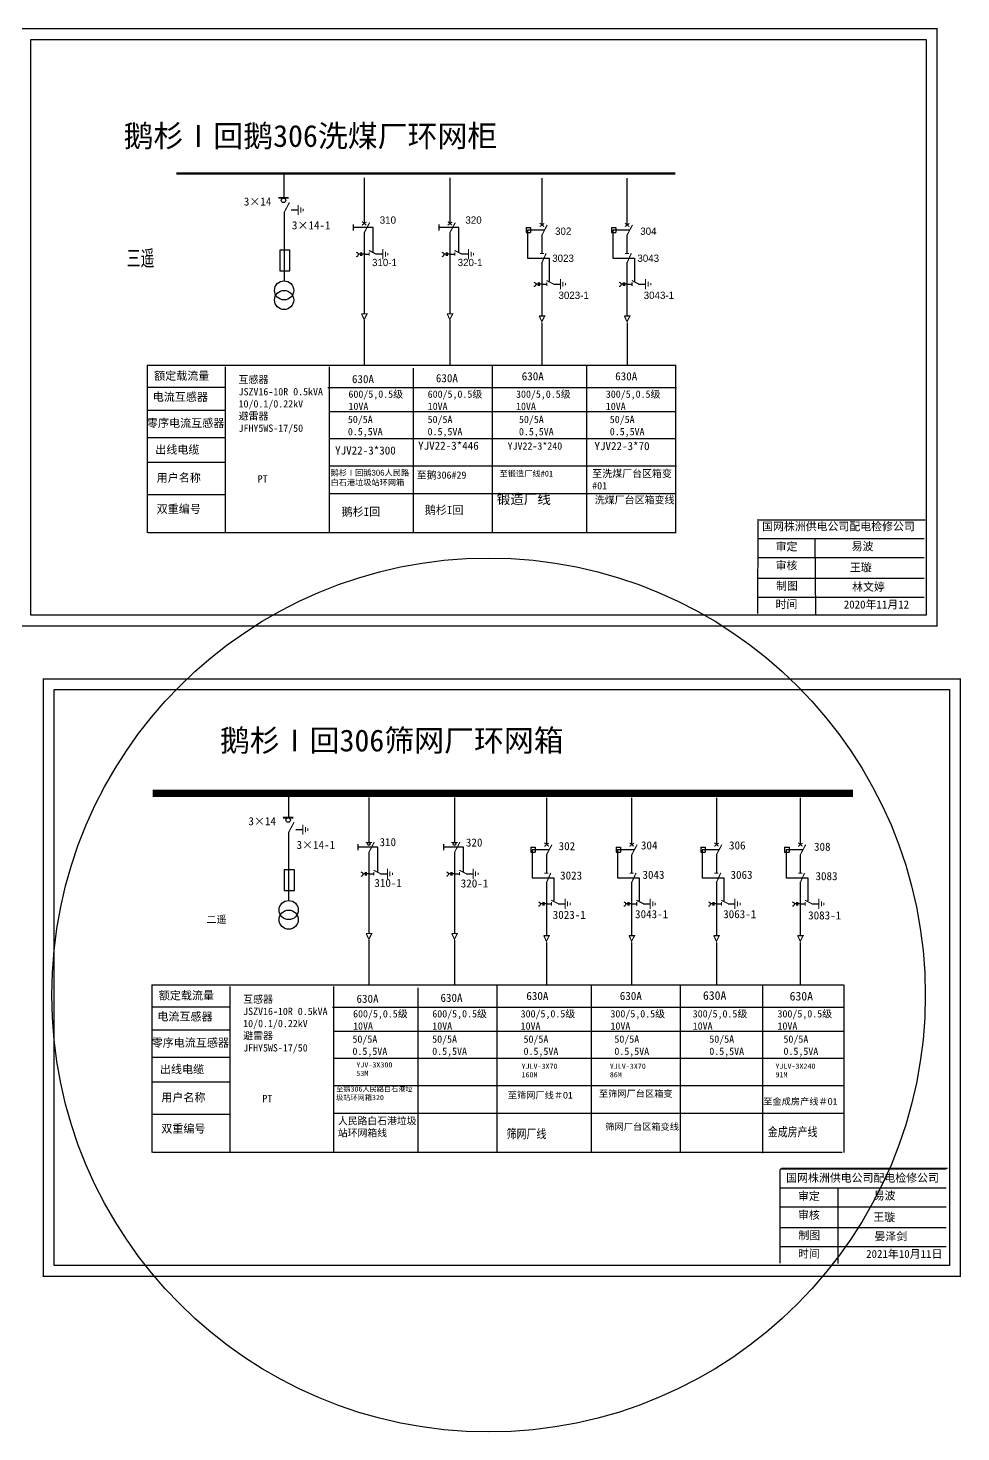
# Model space of a CAD drawing. Extents: x 28 to 282, y -240 to -48.
# Drawn here: x 154.4 to 282.1, y -239.6 to -47.6 of the extents above; entities that cross this region are included whole.
import ezdxf

# ---------------------------------------------------------------- set-up
doc = ezdxf.new("R2010")
doc.units = 0
doc.header["$LTSCALE"] = 0.774411
doc.linetypes.add('ACAD_ISO02W100', pattern=[15, 12, -3])
doc.linetypes.add('CENTER', pattern=[50.8, 31.75, -6.35, 6.35, -6.35])
doc.layers.get('0').update_dxf_attribs({"linetype": 'CONTINUOUS'})
doc.layers.add('2', color=7, linetype='CONTINUOUS')
doc.layers.add('3', color=7, linetype='CONTINUOUS')
doc.styles.add('hztxt_txtstyle_0.00_0_0', font='', dxfattribs={"bigfont": 'hztxt.shx'})
doc.styles.add('hztxt_txtstyle_1.80_0_0', font='', dxfattribs={"height": 1.8, "bigfont": 'hztxt.shx'})
doc.styles.add('hztxt_txtstyle_2.70_0_0', font='simkai.ttf', dxfattribs={"height": 2.7})
doc.styles.add('KaiTi_txtstyle_1.11_0_0', font='simkai.ttf', dxfattribs={"height": 1.109414})
doc.styles.add('SimSun_txtstyle_1.09_0_0', font='', dxfattribs={"height": 1.0944})
doc.styles.add('字体', font='simkai_0.ttf', dxfattribs={"height": 2.5})
doc.styles.add('宋体', font='', dxfattribs={"width": 0.65})
doc.styles.get('hztxt_txtstyle_0.00_0_0').set_extended_font_data('hztxt')
doc.styles.get('hztxt_txtstyle_1.80_0_0').set_extended_font_data('hztxt')
doc.styles.get('SimSun_txtstyle_1.09_0_0').set_extended_font_data('SimSun')
doc.styles.get('宋体').set_extended_font_data('SimSun')

# ---------------------------------------------------------------- blocks, each defined once
blk = doc.blocks.new('JD')
for points in [[(-2, 0.2), (-2, -0.2), (2, 0.2), (2, -0.2)], [(1, -1.2), (1, -0.8), (-1, -1.2), (-1, -0.8)], [(-0.5, -1.8), (-0.5, -2.2), (0.5, -1.8), (0.5, -2.2)]]:
    blk.add_trace(points)

msp = doc.modelspace()

# ---------------------------------------------------------------- linework, layer by layer
at = {"linetype": 'Continuous', "lineweight": 80}
msp.add_line((174.73, -67.49), (242.98, -67.49), dxfattribs=at)
at = {"color": 0}
for p, q in [((189.42, -67.52), (189.42, -70.81)), ((200.41, -68.12), (200.41, -74.23)), ((212.13, -68.12), (212.13, -74.23)), ((224.72, -68.16), (224.72, -74.57)), ((236.37, -68.16), (236.37, -74.57)), ((189.44, -72.84), (189.44, -82.17)), ((190.42, -72.47), (191.36, -72.47)), ((200.41, -75.6), (200.41, -86.7)), ((212.13, -75.6), (212.13, -86.7)), ((222.58, -74.92), (223.18, -74.92)), ((222.58, -74.92), (222.58, -75.58)), ((222.58, -75.58), (223.18, -75.58)), ((223.18, -74.92), (223.18, -75.58)), ((224.72, -75.93), (224.72, -78.41)), ((234.24, -74.92), (234.84, -74.92)), ((234.24, -74.92), (234.24, -75.58)), ((234.24, -75.58), (234.84, -75.58)), ((234.84, -74.92), (234.84, -75.58)), ((236.37, -75.93), (236.37, -78.41)), ((200.41, -78.54), (201.1, -78.54)), ((202, -78.52), (202.94, -78.52)), ((212.13, -78.54), (212.82, -78.54)), ((213.72, -78.52), (214.66, -78.52)), ((224.72, -79.65), (224.72, -86.95)), ((236.37, -79.65), (236.37, -86.95)), ((224.72, -82.65), (225.41, -82.65)), ((226.31, -82.63), (227.25, -82.63)), ((236.37, -82.65), (237.06, -82.65)), ((237.97, -82.63), (238.91, -82.63)), ((181.48, -96.8), (170.78, -96.8)), ((181.44, -99.95), (170.74, -99.95)), ((181.44, -103.66), (170.74, -103.66)), ((181.4, -107.05), (170.7, -107.05)), ((181.44, -111.46), (170.74, -111.46)), ((190.06, -152.28), (190.06, -155.57)), ((201.04, -152.88), (201.04, -158.99)), ((212.76, -152.88), (212.76, -158.99)), ((225.35, -152.92), (225.35, -159.33)), ((237.01, -152.92), (237.01, -159.33)), ((248.6, -152.92), (248.6, -159.33)), ((260.08, -152.92), (260.08, -159.33)), ((191.06, -157.23), (192, -157.23)), ((190.07, -157.6), (190.07, -166.93)), ((201.04, -160.36), (201.04, -171.46)), ((212.76, -160.36), (212.76, -171.46)), ((223.22, -159.68), (223.82, -159.68)), ((223.22, -159.68), (223.22, -160.34)), ((223.22, -160.34), (223.82, -160.34)), ((223.82, -159.68), (223.82, -160.34)), ((225.35, -160.69), (225.35, -163.17)), ((234.88, -159.68), (235.48, -159.68)), ((234.88, -159.68), (234.88, -160.34)), ((234.88, -160.34), (235.48, -160.34)), ((235.48, -159.68), (235.48, -160.34)), ((237.01, -160.69), (237.01, -163.17)), ((246.47, -159.68), (247.07, -159.68)), ((246.47, -159.68), (246.47, -160.34)), ((246.47, -160.34), (247.07, -160.34)), ((247.07, -159.68), (247.07, -160.34)), ((248.6, -160.69), (248.6, -163.17)), ((257.95, -159.68), (258.55, -159.68)), ((257.95, -159.68), (257.95, -160.34)), ((257.95, -160.34), (258.55, -160.34)), ((258.55, -159.68), (258.55, -160.34)), ((260.08, -160.69), (260.08, -163.17)), ((201.04, -163.3), (201.73, -163.3)), ((202.64, -163.29), (203.58, -163.29)), ((212.76, -163.3), (213.45, -163.3)), ((214.35, -163.29), (215.3, -163.29)), ((225.35, -164.41), (225.35, -171.71)), ((237.01, -164.41), (237.01, -171.71)), ((248.6, -164.41), (248.6, -171.71)), ((260.08, -164.41), (260.08, -171.71)), ((225.35, -167.41), (226.04, -167.41)), ((226.94, -167.39), (227.88, -167.39)), ((237.01, -167.41), (237.7, -167.41)), ((238.6, -167.39), (239.54, -167.39)), ((248.6, -167.41), (249.3, -167.41)), ((250.2, -167.39), (251.14, -167.39)), ((260.08, -167.41), (260.77, -167.41)), ((261.67, -167.39), (262.62, -167.39)), ((182.12, -181.56), (171.41, -181.56)), ((182.08, -184.71), (171.37, -184.71)), ((182.08, -188.42), (171.37, -188.42)), ((182.04, -191.81), (171.33, -191.81)), ((182.08, -196.22), (171.37, -196.22))]:
    msp.add_line(p, q, dxfattribs=at)
at = {"color": 0, "linetype": 'ACAD_ISO02W100'}
for p, q in [((225.02, -75.27), (222.78, -75.27)), ((222.78, -75.27), (222.78, -79.08)), ((236.67, -75.27), (234.43, -75.27)), ((234.43, -75.27), (234.43, -79.08)), ((222.78, -79.08), (225.73, -79.08)), ((225.73, -79.08), (225.73, -82.22)), ((234.43, -79.08), (237.39, -79.08)), ((237.39, -79.08), (237.39, -82.22)), ((225.65, -160.03), (223.41, -160.03)), ((223.41, -160.03), (223.41, -163.84)), ((237.31, -160.03), (235.07, -160.03)), ((235.07, -160.03), (235.07, -163.84)), ((248.9, -160.03), (246.66, -160.03)), ((246.66, -160.03), (246.66, -163.84)), ((260.38, -160.03), (258.14, -160.03)), ((258.14, -160.03), (258.14, -163.84)), ((223.41, -163.84), (226.36, -163.84)), ((226.36, -163.84), (226.36, -166.98)), ((235.07, -163.84), (238.02, -163.84)), ((238.02, -163.84), (238.02, -166.98)), ((246.66, -163.84), (249.62, -163.84)), ((249.62, -163.84), (249.62, -166.98)), ((258.14, -163.84), (261.1, -163.84)), ((261.1, -163.84), (261.1, -166.98))]:
    msp.add_line(p, q, dxfattribs=at)
at = {"color": 0, "linetype": 'CENTER'}
for p, q in [((200.41, -87.59), (200.41, -93.73)), ((212.13, -87.59), (212.13, -93.73)), ((224.72, -87.94), (224.72, -93.7)), ((236.38, -87.94), (236.38, -93.7)), ((201.05, -172.36), (201.05, -178.49)), ((212.76, -172.36), (212.76, -178.49)), ((225.35, -172.7), (225.35, -178.46)), ((237.01, -172.7), (237.01, -178.46)), ((248.61, -172.7), (248.61, -178.46)), ((260.09, -172.7), (260.09, -178.46))]:
    msp.add_line(p, q, dxfattribs=at)
at = {"color": 0, "linetype": 'Continuous'}
for p, q in [((170.72, -93.72), (243.09, -93.72)), ((170.76, -116.66), (170.76, -93.72)), ((181.39, -93.96), (181.39, -116.66)), ((195.6, -93.96), (195.6, -116.66)), ((217.94, -93.76), (217.94, -116.65)), ((230.83, -93.76), (230.83, -116.65)), ((243.03, -93.78), (243.03, -116.67)), ((207.11, -94.12), (207.11, -116.64)), ((195.42, -96.78), (243.16, -96.78)), ((195.6, -100.08), (242.93, -100.08)), ((195.6, -103.76), (242.99, -103.76)), ((195.6, -107.49), (243.16, -107.49)), ((195.6, -111.28), (243.04, -111.28)), ((243.1, -116.66), (170.83, -116.66)), ((254.27, -117.43), (277.02, -117.43)), ((262.09, -117.49), (262.16, -127.77)), ((254.27, -120.03), (277.02, -120.03)), ((254.27, -122.85), (277.02, -122.85)), ((254.27, -125.44), (277.02, -125.44)), ((171.35, -178.48), (266.01, -178.48)), ((171.39, -201.42), (171.39, -178.48)), ((218.57, -178.52), (218.57, -201.42)), ((231.47, -178.52), (231.47, -201.42)), ((243.67, -178.54), (243.67, -201.43)), ((266.07, -178.49), (266.07, -201.44)), ((182.02, -178.73), (182.02, -201.42)), ((196.23, -178.73), (196.23, -201.42)), ((207.75, -178.88), (207.75, -201.4)), ((254.93, -178.61), (254.93, -201.51)), ((196.06, -181.54), (266.04, -181.54)), ((196.23, -184.84), (266.07, -184.84)), ((196.23, -188.52), (265.95, -188.52)), ((196.23, -192.25), (266.14, -192.25)), ((196.23, -196.04), (266.04, -196.04)), ((265.8, -201.42), (171.47, -201.42))]:
    msp.add_line(p, q, dxfattribs=at)
at = {"color": 7, "linetype": 'Continuous'}
for p, q in [((257.32, -203.67), (280.07, -203.67)), ((257.32, -206.27), (280.07, -206.27)), ((265.22, -206.2), (265.22, -216.61)), ((257.32, -208.86), (280.07, -208.86)), ((257.32, -211.69), (280.07, -211.69)), ((257.32, -214.28), (280.07, -214.28))]:
    msp.add_line(p, q, dxfattribs=at)
at = {"color": 0, "linetype": 'Continuous', "const_width": 0.182}
for points in [[(153.33, -47.71), (278.81, -47.71), (278.81, -129.41), (153.33, -129.41)], [(156.5, -136.64), (281.98, -136.64), (281.98, -218.34), (156.5, -218.34)]]:
    msp.add_lwpolyline(points, close=True, dxfattribs=at)
at = {"color": 0, "linetype": 'Continuous'}
for points in [[(154.8, -49.19), (277.33, -49.19), (277.33, -127.94), (154.8, -127.94)], [(157.98, -138.11), (280.51, -138.11), (280.51, -216.86), (157.98, -216.86)]]:
    msp.add_lwpolyline(points, close=True, dxfattribs=at)
at = {"color": 0}
for points, const_width in [([(188.67, -70.85), (190.07, -70.85)], 0.238), ([(189.44, -72.88), (190.19, -71.46)], 0.15), ([(200.11, -74.09), (200.69, -74.58)], 0.15), ([(200.1, -74.59), (200.71, -74.14)], 0.15), ([(200.41, -75.63), (201.16, -74.21)], 0.15), ([(211.85, -74.09), (212.44, -74.58)], 0.15), ([(211.84, -74.59), (212.45, -74.14)], 0.15), ([(212.13, -75.63), (212.88, -74.21)], 0.15), ([(224.44, -74.3), (225.02, -74.78)], 0.15), ([(224.43, -74.79), (225.04, -74.34)], 0.15), ([(224.72, -75.97), (225.46, -74.55)], 0.15), ([(236.09, -74.79), (236.7, -74.34)], 0.15), ([(236.09, -74.3), (236.68, -74.78)], 0.15), ([(236.37, -75.97), (237.12, -74.55)], 0.15), ([(201.06, -78.04), (202.06, -78.54)], 0.15), ([(201.1, -78.31), (201.1, -78.77)], 0.15), ([(212.78, -78.04), (213.78, -78.54)], 0.15), ([(212.82, -78.31), (212.82, -78.77)], 0.15), ([(224.45, -78.45), (225, -78.45)], 0.15), ([(224.68, -79.83), (225.31, -78.42)], 0.15), ([(236.1, -78.45), (236.66, -78.45)], 0.15), ([(236.34, -79.83), (236.97, -78.42)], 0.15), ([(225.37, -82.15), (226.37, -82.65)], 0.15), ([(225.41, -82.42), (225.41, -82.88)], 0.15), ([(237.03, -82.15), (238.02, -82.65)], 0.15), ([(237.06, -82.42), (237.06, -82.88)], 0.15), ([(200.04, -86.72), (200.8, -86.72), (200.41, -87.49), (200.05, -86.71)], 0.15), ([(211.76, -86.72), (212.52, -86.72), (212.13, -87.49), (211.77, -86.71)], 0.15), ([(224.35, -87), (225.11, -87), (224.72, -87.77), (224.36, -86.99)], 0.15), ([(236.01, -87), (236.77, -87), (236.38, -87.77), (236.01, -86.99)], 0.15), ([(171.47, -152.28), (267.31, -152.28)], 0.998), ([(189.31, -155.62), (190.71, -155.62)], 0.238), ([(190.07, -157.64), (190.82, -156.22)], 0.15), ([(200.6, -159.01), (201.48, -159.01)], 0.15), ([(201.04, -160.39), (201.79, -158.97)], 0.15), ([(212.32, -159.01), (213.2, -159.01)], 0.15), ([(212.76, -160.39), (213.51, -158.97)], 0.15), ([(225.07, -159.06), (225.66, -159.54)], 0.15), ([(225.06, -159.56), (225.67, -159.1)], 0.15), ([(225.35, -160.73), (226.1, -159.31)], 0.15), ([(236.73, -159.06), (237.31, -159.54)], 0.15), ([(236.72, -159.56), (237.33, -159.1)], 0.15), ([(237.01, -160.73), (237.76, -159.31)], 0.15), ([(248.32, -159.56), (248.93, -159.1)], 0.15), ([(248.32, -159.06), (248.91, -159.54)], 0.15), ([(248.6, -160.73), (249.35, -159.31)], 0.15), ([(259.8, -159.56), (260.4, -159.1)], 0.15), ([(259.8, -159.06), (260.39, -159.54)], 0.15), ([(260.08, -160.73), (260.83, -159.31)], 0.15), ([(201.69, -162.81), (202.69, -163.3)], 0.15), ([(201.73, -163.07), (201.73, -163.53)], 0.15), ([(213.41, -162.81), (214.41, -163.3)], 0.15), ([(213.45, -163.07), (213.45, -163.53)], 0.15), ([(225.08, -163.21), (225.63, -163.21)], 0.15), ([(225.32, -164.59), (225.95, -163.18)], 0.15), ([(236.74, -163.21), (237.29, -163.21)], 0.15), ([(236.98, -164.59), (237.61, -163.18)], 0.15), ([(248.34, -163.21), (248.89, -163.21)], 0.15), ([(248.57, -164.59), (249.2, -163.18)], 0.15), ([(259.81, -163.21), (260.37, -163.21)], 0.15), ([(260.05, -164.59), (260.68, -163.18)], 0.15), ([(226, -166.91), (227, -167.41)], 0.15), ([(237.66, -166.91), (238.66, -167.41)], 0.15), ([(249.26, -166.91), (250.26, -167.41)], 0.15), ([(260.73, -166.91), (261.73, -167.41)], 0.15), ([(226.04, -167.18), (226.04, -167.64)], 0.15), ([(237.7, -167.18), (237.7, -167.64)], 0.15), ([(249.3, -167.18), (249.3, -167.64)], 0.15), ([(260.77, -167.18), (260.77, -167.64)], 0.15), ([(200.67, -171.48), (201.44, -171.48), (201.05, -172.25), (200.68, -171.47)], 0.15), ([(212.39, -171.48), (213.15, -171.48), (212.76, -172.25), (212.4, -171.47)], 0.15), ([(224.98, -171.76), (225.74, -171.76), (225.35, -172.53), (224.99, -171.75)], 0.15), ([(236.64, -171.76), (237.4, -171.76), (237.01, -172.53), (236.65, -171.75)], 0.15), ([(248.24, -171.76), (249, -171.76), (248.61, -172.53), (248.25, -171.75)], 0.15), ([(259.71, -171.76), (260.48, -171.76), (260.09, -172.53), (259.72, -171.75)], 0.15)]:
    msp.add_lwpolyline(points, dxfattribs=dict(at, const_width=const_width))
for points in [[(198.9, -74.48), (198.9, -75.31)], [(210.62, -74.48), (210.62, -75.31)], [(188.85, -78.01), (188.85, -80.81), (190.23, -80.81), (190.23, -77.98), (188.85, -77.98)], [(199.91, -78.54), (199.59, -78.54)], [(199.91, -78.33), (199.91, -78.78)], [(200.05, -78.33), (200.05, -78.78)], [(200.41, -78.54), (200.05, -78.54)], [(211.62, -78.54), (211.31, -78.54)], [(211.62, -78.33), (211.62, -78.78)], [(211.76, -78.33), (211.76, -78.78)], [(212.13, -78.54), (211.76, -78.54)], [(224.21, -82.43), (224.21, -82.88)], [(224.35, -82.43), (224.35, -82.88)], [(235.87, -82.43), (235.87, -82.88)], [(236.01, -82.43), (236.01, -82.88)], [(224.21, -82.64), (223.9, -82.64)], [(224.71, -82.64), (224.35, -82.64)], [(235.87, -82.64), (235.55, -82.64)], [(236.37, -82.64), (236.01, -82.64)], [(199.53, -159.24), (199.53, -160.07)], [(211.25, -159.24), (211.25, -160.07)], [(189.48, -162.77), (189.48, -165.57), (190.87, -165.57), (190.87, -162.74), (189.48, -162.74)], [(200.54, -163.09), (200.54, -163.54)], [(200.68, -163.09), (200.68, -163.54)], [(212.26, -163.09), (212.26, -163.54)], [(212.4, -163.09), (212.4, -163.54)], [(200.54, -163.3), (200.22, -163.3)], [(201.04, -163.3), (200.68, -163.3)], [(212.26, -163.3), (211.94, -163.3)], [(212.76, -163.3), (212.4, -163.3)], [(224.84, -167.4), (224.53, -167.4)], [(224.84, -167.19), (224.84, -167.65)], [(224.99, -167.19), (224.99, -167.65)], [(225.35, -167.4), (224.99, -167.4)], [(236.5, -167.4), (236.19, -167.4)], [(236.5, -167.19), (236.5, -167.65)], [(236.64, -167.19), (236.64, -167.65)], [(237.01, -167.4), (236.64, -167.4)], [(248.1, -167.4), (247.79, -167.4)], [(248.1, -167.19), (248.1, -167.65)], [(248.24, -167.19), (248.24, -167.65)], [(248.6, -167.4), (248.24, -167.4)], [(259.58, -167.4), (259.26, -167.4)], [(259.58, -167.19), (259.58, -167.65)], [(259.72, -167.19), (259.72, -167.65)], [(260.08, -167.4), (259.72, -167.4)]]:
    msp.add_lwpolyline(points, dxfattribs=at)
at = {"color": 0, "linetype": 'ACAD_ISO02W100'}
for points in [[(201.64, -78.31), (201.64, -74.9), (198.9, -74.9)], [(213.36, -78.31), (213.36, -74.9), (210.62, -74.9)], [(202.27, -163.07), (202.27, -159.66), (199.53, -159.66)], [(213.99, -163.07), (213.99, -159.66), (211.25, -159.66)]]:
    msp.add_lwpolyline(points, dxfattribs=at)
at = {"color": 0}
for points in [[(199.32, -78.28, -0.877934), (199.33, -78.89)], [(211.04, -78.28, -0.877934), (211.05, -78.89)], [(223.63, -82.38, -0.877934), (223.64, -82.99)], [(235.29, -82.38, -0.877934), (235.3, -82.99)], [(199.95, -163.04, -0.877934), (199.97, -163.65)], [(211.67, -163.04, -0.877934), (211.68, -163.65)], [(224.26, -167.14, -0.877934), (224.27, -167.75)], [(235.92, -167.14, -0.877934), (235.93, -167.75)], [(247.52, -167.14, -0.877934), (247.53, -167.75)], [(258.99, -167.14, -0.877934), (259.01, -167.75)]]:
    msp.add_lwpolyline(points, format="xyb", dxfattribs=at)
at = {"color": 0, "linetype": 'Continuous', "const_width": 0.182}
for points in [[(254.31, -114.77), (254.25, -127.73)], [(254.46, -114.89), (277.21, -114.89)]]:
    msp.add_lwpolyline(points, dxfattribs=at)
at = {"color": 7, "linetype": 'Continuous', "const_width": 0.182}
for points in [[(257.5, -203.61), (280.25, -203.61)], [(257.32, -203.73), (257.31, -216.57)]]:
    msp.add_lwpolyline(points, dxfattribs=at)
at = {"color": 0}
for centre, radius in [((189.37, -71.19), 0.305), ((190.01, -155.95), 0.305), ((201.04, -159.22), 0.192), ((212.76, -159.22), 0.192)]:
    msp.add_circle(centre, radius, dxfattribs=at)
at = {"color": 1, "linetype": 'Continuous'}
msp.add_circle((217.43, -179.88), 59.77, dxfattribs=at)
at = {"layer": '2', "color": 0}
for centre in [(189.45, -83.5), (189.45, -84.81), (190.08, -168.26), (190.08, -169.57)]:
    msp.add_circle(centre, 1.31, dxfattribs=at)

# ---------------------------------------------------------------- block references
at = {"color": 0, "zscale": 0.3494655254595134, "rotation": 90}
for p, xscale, yscale in [((191.38, -72.5), 0.3494655254594932, 0.3494655254594932), ((202.96, -78.55), 0.3494655254594932, 0.3494655254594932), ((214.68, -78.55), 0.3494655254594932, 0.3494655254594932), ((227.26, -82.65), 0.3494655254594932, 0.3494655254594932), ((238.92, -82.65), 0.3494655254594932, 0.3494655254594932), ((192.01, -157.26), 0.3494655254594363, 0.3494655254594363), ((203.59, -163.31), 0.3494655254594363, 0.3494655254594363), ((215.31, -163.31), 0.3494655254594363, 0.3494655254594363), ((227.9, -167.42), 0.3494655254594363, 0.3494655254594363), ((239.55, -167.42), 0.3494655254594363, 0.3494655254594363), ((251.15, -167.42), 0.3494655254594363, 0.3494655254594363), ((262.63, -167.42), 0.3494655254594363, 0.3494655254594363)]:
    msp.add_blockref('JD', p, dxfattribs=dict(at, xscale=xscale, yscale=yscale))

# ---------------------------------------------------------------- texts
at = {"color": 0, "linetype": 'Continuous', "style": 'hztxt_txtstyle_2.70_0_0'}
for s, p in [('3×14', (183.94, -71.9)), ('3×14-1', (190.52, -75.15)), ('3×14', (184.57, -156.66)), ('3×14-1', (191.15, -159.91)), ('310', (202.51, -159.52)), ('320', (214.33, -159.58)), ('302', (227.02, -160.07)), ('304', (238.28, -159.97)), ('306', (250.34, -159.97)), ('308', (261.97, -160.15)), ('3023', (227.22, -164.09)), ('3043', (238.49, -163.99)), ('3063', (250.54, -163.99)), ('3083', (262.17, -164.17)), ('310-1', (201.8, -165.11)), ('320-1', (213.62, -165.17)), ('3023-1', (226.21, -169.47)), ('3043-1', (237.48, -169.37)), ('3063-1', (249.54, -169.37)), ('3083-1', (261.16, -169.54))]:
    msp.add_text(s, height=1.109, dxfattribs=at).set_placement(p)
at = {"color": 0, "style": 'hztxt_txtstyle_1.80_0_0'}
for s, p in [('310', (202.54, -74.38)), ('320', (214.26, -74.38)), ('302', (226.53, -75.9)), ('304', (238.19, -75.9)), ('3023', (226.14, -79.6)), ('3043', (237.8, -79.6)), ('310-1', (201.48, -80.18)), ('320-1', (213.2, -80.18)), ('3023-1', (227, -84.67)), ('3043-1', (238.66, -84.67))]:
    msp.add_text(s, height=0.998, dxfattribs=at).set_placement(p)
at = {"color": 0, "linetype": 'Continuous', "attachment_point": 1}
for s, insert, char_height, width, style in [('{\\fSimSun|b0|i0|c134|p2;\\C7;鹅杉Ⅰ回鹅306洗煤厂环网柜}', (167.49, -60.87), 3, 90.5642, '字体'), ('{\\fSimSun|b0|i0|c134|p2;额定载流量}', (171.66, -94.63), 1.1094, 17.8852, 'hztxt_txtstyle_2.70_0_0'), ('\\A1;{\\fSimSun|b0|i0|c134|p2;互感器\\PJSZV16-10R 0.5kVA\\P10/0.1/0.22kV\\P避雷器\\PJFHY5WS-17/50}', (183.22, -95.19), 0.9985, 18.4113, 'hztxt_txtstyle_2.70_0_0'), ('{\\fSimSun|b0|i0|c134|p2;630A}', (198.73, -95.08), 1.1094, 17.8852, 'hztxt_txtstyle_2.70_0_0'), ('{\\fSimSun|b0|i0|c134|p2;630A}', (210.22, -94.95), 1.1094, 17.8852, 'hztxt_txtstyle_2.70_0_0'), ('{\\fSimSun|b0|i0|c134|p2;630A}', (221.97, -94.69), 1.1094, 17.8852, 'hztxt_txtstyle_2.70_0_0'), ('{\\fSimSun|b0|i0|c134|p2;630A}', (234.76, -94.69), 1.1094, 17.8852, 'hztxt_txtstyle_2.70_0_0'), ('{\\fSimSun|b0|i0|c134|p2;电流互感器}', (171.47, -97.51), 1.1094, 17.8852, 'hztxt_txtstyle_2.70_0_0'), ('\\A1;{\\fSimSun|b0|i0|c134|p2;600/5,0.5级\\P10VA}', (198.26, -97.19), 0.9985, 18.4113, 'hztxt_txtstyle_2.70_0_0'), ('\\A1;{\\fSimSun|b0|i0|c134|p2;600/5,0.5级\\P10VA}', (209.1, -97.19), 0.9985, 18.4113, 'hztxt_txtstyle_2.70_0_0'), ('\\A1;{\\fSimSun|b0|i0|c134|p2;300/5,0.5级\\P10VA}', (221.19, -97.19), 0.9985, 18.4113, 'hztxt_txtstyle_2.70_0_0'), ('\\A1;{\\fSimSun|b0|i0|c134|p2;300/5,0.5级\\P10VA}', (233.48, -97.19), 0.9985, 18.4113, 'hztxt_txtstyle_2.70_0_0'), ('{\\fSimSun|b0|i0|c134|p2;零序电流互感器}', (170.68, -101.09), 1.1094, 17.8852, 'hztxt_txtstyle_2.70_0_0'), ('{\\fSimSun|b0|i0|c134|p2;50/5A\\P0.5,5VA}', (198.18, -100.65), 0.9985, 17.8852, 'hztxt_txtstyle_2.70_0_0'), ('{\\fSimSun|b0|i0|c134|p2;50/5A\\P0.5,5VA}', (209.09, -100.65), 0.9985, 17.8852, 'hztxt_txtstyle_2.70_0_0'), ('{\\fSimSun|b0|i0|c134|p2;50/5A\\P0.5,5VA}', (221.59, -100.65), 0.9985, 17.8852, 'hztxt_txtstyle_2.70_0_0'), ('{\\fSimSun|b0|i0|c134|p2;50/5A\\P0.5,5VA}', (234.02, -100.65), 0.9985, 17.8852, 'hztxt_txtstyle_2.70_0_0'), ('{\\fSimSun|b0|i0|c134|p2;出线电缆}', (171.82, -104.73), 1.1094, 17.8852, 'hztxt_txtstyle_2.70_0_0'), ('{\\fSimSun|b0|i0|c134|p2;YJV22-3*300}', (196.43, -104.84), 1.1094, 17.8852, 'hztxt_txtstyle_2.70_0_0'), ('{\\fSimSun|b0|i0|c134|p2;YJV22-3*446}', (207.79, -104.19), 1.1094, 17.8852, 'hztxt_txtstyle_2.70_0_0'), ('{\\fSimSun|b0|i0|c134|p2;YJV22-3*240}', (220.03, -104.28), 1, 17.8852, 'hztxt_txtstyle_2.70_0_0'), ('{\\fSimSun|b0|i0|c134|p2;用户名称}', (172.01, -108.58), 1.1094, 17.8852, 'hztxt_txtstyle_2.70_0_0'), ('{\\fSimSun|b0|i0|c134|p2;PT}', (185.83, -108.78), 1.0024, 7.7986, 'hztxt_txtstyle_0.00_0_0'), ('{\\fSimSun|b0|i0|c134|p2;双重编号}', (172.01, -112.84), 1.1094, 17.8852, 'hztxt_txtstyle_2.70_0_0'), ('{\\fSimSun|b0|i0|c134|p2;\\C256;鹅杉I回}', (197.31, -113.23), 1.1094, 9.6036, 'hztxt_txtstyle_2.70_0_0'), ('{\\fSimSun|b0|i0|c134|p2;\\C256;鹅杉I回}', (208.7, -112.98), 1.1094, 9.6036, 'hztxt_txtstyle_2.70_0_0'), ('国网株洲供电公司配电检修公司', (254.86, -115.24), 1.0944, 29.9201, '字体'), ('\\f\uffbfﾬￌﾣﾤ_GB2312|b0|i0|c134|p49;审定', (256.71, -118), 1.0944, 8.5588, '字体'), ('易波', (267.12, -117.96), 1.094, 8.5588, '字体'), ('\\f\uffbfﾬￌﾣﾤ_GB2312|b0|i0|c134|p49;审核', (256.71, -120.58), 1.0944, 8.5588, '字体'), ('王璇', (266.88, -120.85), 1.094, 8.5588, '字体'), ('\\f\uffbfﾬￌﾣﾤ_GB2312|b0|i0|c134|p49;制图', (256.77, -123.36), 1.0944, 8.5588, '字体'), ('\\f\uffbfﾬￌﾣﾤ_GB2312|b0|i0|c134|p49;时间', (256.71, -125.87), 1.0944, 8.5588, '字体'), ('{\\fSimSun|b0|i0|c134|p2;\\C7;鹅杉Ⅰ回\\fNSimSun|b0|i0|c134|p49;306筛网厂\\fSimSun|b0|i0|c134|p54;\\C0;环网箱}', (180.67, -143.56), 3, 80.4201, '字体'), ('{\\fSimSun|b0|i0|c134|p2;二遥}', (178.83, -169.04), 1.0024, 7.7986, 'hztxt_txtstyle_0.00_0_0'), ('{\\fSimSun|b0|i0|c134|p2;额定载流量}', (172.3, -179.39), 1.1094, 17.8852, 'hztxt_txtstyle_2.70_0_0'), ('\\A1;{\\fSimSun|b0|i0|c134|p2;互感器\\PJSZV16-10R 0.5kVA\\P10/0.1/0.22kV\\P避雷器\\PJFHY5WS-17/50}', (183.85, -179.95), 0.9985, 18.4113, 'hztxt_txtstyle_2.70_0_0'), ('{\\fSimSun|b0|i0|c134|p2;630A}', (199.36, -179.84), 1.1094, 17.8852, 'hztxt_txtstyle_2.70_0_0'), ('{\\fSimSun|b0|i0|c134|p2;630A}', (210.85, -179.71), 1.1094, 17.8852, 'hztxt_txtstyle_2.70_0_0'), ('{\\fSimSun|b0|i0|c134|p2;630A}', (222.6, -179.45), 1.1094, 17.8852, 'hztxt_txtstyle_2.70_0_0'), ('{\\fSimSun|b0|i0|c134|p2;630A}', (235.39, -179.45), 1.1094, 17.8852, 'hztxt_txtstyle_2.70_0_0'), ('{\\fSimSun|b0|i0|c134|p2;630A}', (246.77, -179.36), 1.1757, 9.454, 'hztxt_txtstyle_0.00_0_0'), ('{\\fSimSun|b0|i0|c134|p2;630A}', (258.63, -179.45), 1.1757, 9.454, 'hztxt_txtstyle_0.00_0_0'), ('{\\fSimSun|b0|i0|c134|p2;电流互感器}', (172.1, -182.27), 1.1094, 17.8852, 'hztxt_txtstyle_2.70_0_0'), ('\\A1;{\\fSimSun|b0|i0|c134|p2;600/5,0.5级\\P10VA}', (198.89, -181.95), 0.9985, 18.4113, 'hztxt_txtstyle_2.70_0_0'), ('\\A1;{\\fSimSun|b0|i0|c134|p2;600/5,0.5级\\P10VA}', (209.73, -181.95), 0.9985, 18.4113, 'hztxt_txtstyle_2.70_0_0'), ('\\A1;{\\fSimSun|b0|i0|c134|p2;300/5,0.5级\\P10VA}', (221.82, -181.95), 0.9985, 18.4113, 'hztxt_txtstyle_2.70_0_0'), ('\\A1;{\\fSimSun|b0|i0|c134|p2;300/5,0.5级\\P10VA}', (234.11, -181.95), 0.9985, 18.4113, 'hztxt_txtstyle_2.70_0_0'), ('\\A1;{\\fSimSun|b0|i0|c134|p2;300/5,0.5级\\P10VA}', (245.37, -181.95), 0.9985, 18.4113, 'hztxt_txtstyle_2.70_0_0'), ('\\A1;{\\fSimSun|b0|i0|c134|p2;300/5,0.5级\\P10VA}', (256.97, -181.95), 0.9985, 18.4113, 'hztxt_txtstyle_2.70_0_0'), ('{\\fSimSun|b0|i0|c134|p2;零序电流互感器}', (171.32, -185.85), 1.1094, 17.8852, 'hztxt_txtstyle_2.70_0_0'), ('{\\fSimSun|b0|i0|c134|p2;50/5A\\P0.5,5VA}', (198.81, -185.41), 0.9985, 17.8852, 'hztxt_txtstyle_2.70_0_0'), ('{\\fSimSun|b0|i0|c134|p2;50/5A\\P0.5,5VA}', (209.72, -185.41), 0.9985, 17.8852, 'hztxt_txtstyle_2.70_0_0'), ('{\\fSimSun|b0|i0|c134|p2;50/5A\\P0.5,5VA}', (222.22, -185.41), 0.9985, 17.8852, 'hztxt_txtstyle_2.70_0_0'), ('{\\fSimSun|b0|i0|c134|p2;50/5A\\P0.5,5VA}', (234.65, -185.41), 0.9985, 17.8852, 'hztxt_txtstyle_2.70_0_0'), ('{\\fSimSun|b0|i0|c134|p2;50/5A\\P0.5,5VA}', (247.64, -185.41), 0.9985, 17.8852, 'hztxt_txtstyle_2.70_0_0'), ('{\\fSimSun|b0|i0|c134|p2;50/5A\\P0.5,5VA}', (257.79, -185.41), 0.9985, 17.8852, 'hztxt_txtstyle_2.70_0_0'), ('{\\fSimSun|b0|i0|c134|p2;出线电缆}', (172.45, -189.49), 1.1094, 17.8852, 'hztxt_txtstyle_2.70_0_0'), ('{\\fSimSun|b0|i0|c134|p2;用户名称}', (172.64, -193.34), 1.1094, 17.8852, 'hztxt_txtstyle_2.70_0_0'), ('{\\fSimSun|b0|i0|c134|p2;PT}', (186.47, -193.54), 1.0024, 7.7986, 'hztxt_txtstyle_0.00_0_0'), ('{\\fSimSun|b0|i0|c134|p2;双重编号}', (172.64, -197.6), 1.1094, 17.8852, 'hztxt_txtstyle_2.70_0_0')]:
    msp.add_mtext(s, dxfattribs=dict(at, insert=insert, char_height=char_height, width=width, style=style))
at = {"color": 7, "linetype": 'Continuous', "attachment_point": 1}
for s, insert, char_height, width, style in [('{\\fSimSun|b0|i0|c134|p2;YJV22-3*70}', (231.92, -104.24), 1.1094, 17.8852, 'KaiTi_txtstyle_1.11_0_0'), ('林文婷', (267.18, -123.51), 1.094, 8.5588, 'SimSun_txtstyle_1.09_0_0'), ('2020年11月12', (266.04, -125.92), 1.094, 16.0081, 'SimSun_txtstyle_1.09_0_0'), ('国网株洲供电公司配电检修公司', (258.16, -204.34), 1.0944, 29.9201, '字体'), ('\\f\uffbfﾬￌﾣﾤ_GB2312|b0|i0|c134|p49;审定', (259.77, -206.84), 1.0944, 8.5588, '字体'), ('{\\fSimHei|b0|i0|c134|p2;易波}', (270.13, -206.77), 1.0944, 8.5588, '字体'), ('\\f\uffbfﾬￌﾣﾤ_GB2312|b0|i0|c134|p49;审核', (259.77, -209.42), 1.0944, 8.5588, '字体'), ('王璇', (270.08, -209.71), 1.094, 8.5588, '字体'), ('\\f\uffbfﾬￌﾣﾤ_GB2312|b0|i0|c134|p49;制图', (259.83, -212.2), 1.0944, 8.5588, '字体'), ('{\\fSimSun|b0|i0|c134|p2;晏泽剑}', (270.24, -212.34), 1.0944, 8.5588, '字体'), ('\\f\uffbfﾬￌﾣﾤ_GB2312|b0|i0|c134|p49;时间', (259.77, -214.71), 1.0944, 8.5588, '字体'), ('2021{\\fSimHei|b0|i0|c134|p2;年}10{\\fSimHei|b0|i0|c134|p2;月11日}', (269.1, -214.75), 1.0944, 16.0081, '字体')]:
    msp.add_mtext(s, dxfattribs=dict(at, insert=insert, char_height=char_height, width=width, style=style))
at = {"linetype": 'Continuous', "attachment_point": 1, "style": 'hztxt_txtstyle_0.00_0_0'}
for s, insert, char_height, width in [('{\\fSimSun|b0|i0|c134|p2;\\C7;鹅杉Ⅰ回鹅\\fhztxt|b0|i0|c134|p0;306\\fSimSun|b0|i0|c134|p2;人民路白石港垃圾站环网箱}', (195.81, -108.04), 0.8, 11.5371), ('{\\fSimSun|b0|i0|c134|p2;至鹅306#29}', (207.59, -108.26), 1, 10.942), ('{\\fSimSun|b0|i0|c134|p2;\\C7;至锻造厂线#01}', (218.95, -108.16), 0.8, 11.5902), ('{\\fSimSun|b0|i0|c134|p2;至洗煤厂台区箱变#01}', (231.61, -108.05), 1, 10.942), ('{\\fSimSun|b0|i0|c134|p2;锻造厂线}', (218.54, -111.36), 1.3602, 12.2576), ('{\\fSimSun|b0|i0|c134|p2;洗煤厂台区箱变线}', (231.96, -111.66), 1, 10.942), ('{\\fNSimSun|b0|i0|c134|p49;YJV-3X300\\P53M}', (199.34, -189.08), 0.7, 9.6588), ('{\\fNSimSun|b0|i0|c134|p49;YJLV-3X70\\P160M}', (221.94, -189.27), 0.7, 9.6588), ('{\\fNSimSun|b0|i0|c134|p49;YJLV-3X70\\P86M}', (234.02, -189.27), 0.7, 9.6588), ('{\\fNSimSun|b0|i0|c134|p49;YJLV-3X240\\P91M}', (256.69, -189.26), 0.7, 9.6588), ('{\\fNSimSun|b0|i0|c134|p49;至鹅\\fNSimSun|b0|i0|c0|p49;306\\fNSimSun|b0|i0|c134|p49;\\C7;人民路白石港垃圾站环网箱\\fNSimSun|b0|i0|c0|p49;\\C256;3\\fNSimSun|b0|i0|c134|p49;20}', (196.57, -192.39), 0.7, 9.6588), ('{\\fSimSun|b0|i0|c134|p2;至筛网厂线＃}01', (220.06, -193.14), 0.9, 10.942), ('{\\fSimSun|b0|i0|c134|p2;至筛网厂台区箱变}', (232.53, -192.92), 0.9, 9.8858), ('{\\fSimSun|b0|i0|c134|p2;至金成房产线＃}01', (255.02, -193.99), 0.9, 10.942), ('{\\fSimSun|b0|i0|c134|p2;\\C7;人民路白石港垃圾站环网箱\\C256;线}', (196.81, -196.6), 0.9863, 10.942), ('{\\fSimSun|b0|i0|c134|p2;筛网厂台区箱变线}', (233.41, -197.44), 0.9, 11.3176), ('筛网厂线', (219.9, -198.25), 1.36, 10.942), ('金成房产线', (255.64, -198), 1.36, 10.942)]:
    msp.add_mtext(s, dxfattribs=dict(at, insert=insert, char_height=char_height, width=width))
at = {"layer": '3', "color": 0, "style": '宋体', "width": 0.65}
msp.add_text('三遥', height=2.143, dxfattribs=at).set_placement((167.91, -80.17, -0.03))

doc.saveas('drawing.dxf')
